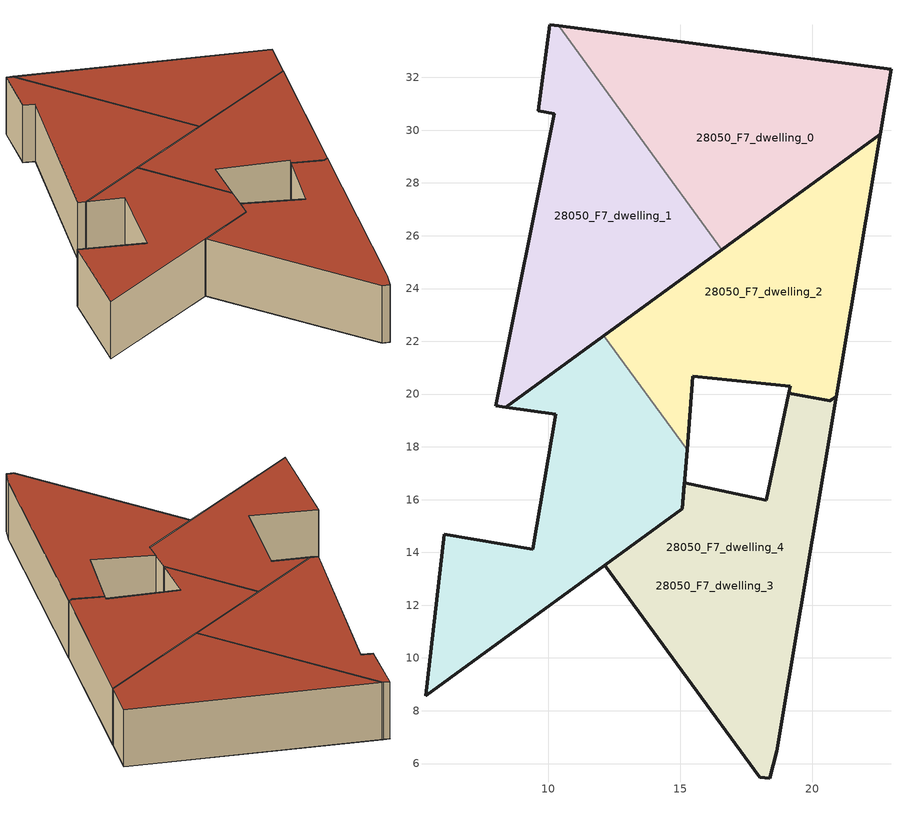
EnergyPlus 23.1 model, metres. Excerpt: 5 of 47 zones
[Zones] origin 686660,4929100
28050_F7_dwelling_0
 floor to 28050_F6_dwelling_0 (EU_floor_Construction): 22.57,29.84 22.98,32.3 10.4,33.95 16.57,25.47 z21
 wall outside (EU_wall_Construction): 10.4,33.95 22.98,32.3 22.57,29.84 16.57,25.47 z21:24
 wall to 28050_F7_dwelling_1 (EU_wall_Construction): 16.57,25.47 10.39,33.95 z21:24
 roof outside (EU_roof_Construction): 22.98,32.3 22.57,29.84 16.57,25.47 10.4,33.95 z24
28050_F7_dwelling_1
 floor to 28050_F6_dwelling_1 (EU_floor_Construction): 16.57,25.47 10.4,33.95 10.05,33.99 9.62,30.74 10.23,30.62 8,19.56 8.39,19.51 z21
 wall outside (EU_wall_Construction): 16.57,25.47 8.39,19.51 8.01,19.56 10.23,30.62 9.62,30.74 10.06,33.99 10.4,33.95 z21:24
 roof outside (EU_roof_Construction): 10.4,33.95 16.57,25.47 8.39,19.51 8.01,19.56 10.23,30.62 9.62,30.74 10.06,33.99 z24
28050_F7_dwelling_2
 floor to 28050_F6_dwelling_2 (EU_floor_Construction): 20.91,19.91 22.57,29.84 12.11,22.21 15.25,17.9 15.47,20.67 19.17,20.29 19.11,20.04 20.67,19.74 z21
 wall outside (EU_wall_Construction): 12.11,22.21 22.57,29.84 20.91,19.91 20.67,19.74 19.11,20.04 19.17,20.29 15.47,20.67 15.26,17.9 z21:24
 wall to 28050_F7_dwelling_3 (EU_wall_Construction): 15.26,17.9 12.11,22.21 z21:24
 roof outside (EU_roof_Construction): 22.57,29.84 20.91,19.91 20.67,19.74 19.11,20.04 19.17,20.29 15.47,20.67 15.26,17.9 12.11,22.21 z24
28050_F7_dwelling_3
 floor outside (EU_floor_Construction): 18.65,6.47 20.91,19.91 20.68,19.74 19.11,20.04 19.11,20.03 18.25,15.97 15.15,16.64 15.08,15.66 15.07,15.65 12.14,13.52 18.01,5.48 18.38,5.44 z21; 15.07,15.65 15.08,15.66 12.14,13.52 z21
 floor to 28050_F6_dwelling_3 (EU_floor_Construction): 12.14,13.52 15.08,15.66 15.25,17.9 12.11,22.21 8.39,19.51 10.27,19.23 9.42,14.11 6.05,14.68 5.34,8.57 z21
 wall outside (EU_wall_Construction): 15.26,17.9 15.08,15.66 15.07,15.65 5.34,8.57 6.06,14.68 9.42,14.11 10.28,19.23 8.39,19.51 12.11,22.21 z21:24
 roof outside (EU_roof_Construction): 15.08,15.66 15.07,15.65 12.14,13.52 z24; 12.11,22.21 15.25,17.9 15.08,15.66 12.14,13.52 5.34,8.57 6.05,14.68 9.42,14.11 10.27,19.23 8.39,19.51 z24; 20.91,19.91 18.65,6.47 18.38,5.44 18.01,5.48 12.14,13.52 15.07,15.65 15.08,15.66 15.15,16.64 18.25,15.97 19.11,20.03 19.11,20.04 20.68,19.74 z24
28050_F7_dwelling_4
 floor to 28050_F6_dwelling_4 (EU_floor_Construction): 18.65,6.47 20.91,19.91 20.68,19.74 19.11,20.04 19.11,20.03 18.25,15.97 15.15,16.64 15.08,15.66 15.07,15.65 12.14,13.52 18.01,5.48 18.38,5.44 z21; 15.07,15.65 15.08,15.66 12.14,13.52 z21; 12.14,13.52 15.08,15.66 15.25,17.9 12.11,22.21 8.39,19.51 10.27,19.23 9.42,14.11 6.05,14.68 5.34,8.57 z21
 wall outside (EU_wall_Construction): 18.26,15.97 19.11,20.03 19.11,20.04 20.68,19.74 20.91,19.91 18.65,6.47 18.38,5.44 18.01,5.48 12.14,13.52 15.08,15.66 15.16,16.64 18.26,15.97 z21:24
 roof outside (EU_roof_Construction): 15.08,15.66 15.07,15.65 12.14,13.52 z24; 12.11,22.21 15.25,17.9 15.08,15.66 12.14,13.52 5.34,8.57 6.05,14.68 9.42,14.11 10.27,19.23 8.39,19.51 z24; 20.91,19.91 18.65,6.47 18.38,5.44 18.01,5.48 12.14,13.52 15.07,15.65 15.08,15.66 15.15,16.64 18.25,15.97 19.11,20.03 19.11,20.04 20.68,19.74 z24
[Building]
EU S2 Campaign: North Axis {deg}=0; Terrain=City; Solar Distribution=FullExterior
[Site:Location]
Bologna: Latitude {deg}=44.5; Longitude {deg}=11.25; Time Zone {hr}=1; Elevation {m}=37
[SizingPeriod:WeatherFileDays]
AnnualSizingPeriod: Begin Month=1; Begin Day of Month=1; End Month=12; End Day of Month=31; Day of Week for Start Day=Monday; Use Weather File Daylight Saving Period=No; Use Weather File Rain and Snow Indicators=No
[MATERIAL]
EU_InternalMass_Material: Roughness=MediumRough; Thickness {m}=0.1; Conductivity {W/m-K}=1; Density {kg/m3}=1800; Specific Heat {J/kg-K}=900; Thermal Absorptance=0.9; Solar Absorptance=0.7; Visible Absorptance=0.7
[MATERIAL:NOMASS] Roughness=MediumRough; Thermal Absorptance=0.9; Solar Absorptance=0.7; Visible Absorptance=0.7
Name | Thermal Resistance {m2-K/W}
EU_wall_NoMass | 0.905828
EU_roof_NoMass | 0.37593
EU_floor_NoMass | 0.67114
[CONSTRUCTION]
EU_wall_Construction: EU_wall_NoMass
EU_roof_Construction: EU_roof_NoMass
EU_floor_Construction: EU_floor_NoMass
EU_InternalMass_Construction: EU_InternalMass_Material
[ZONE] Type=1; Multiplier=1; Ceiling Height {m}=autocalculate; Floor Area {m2}=autocalculate; Part of Total Floor Area=Yes
Name | Volume {m3}
28050_F7_dwelling_0 | 164.323
28050_F7_dwelling_1 | 164.311
28050_F7_dwelling_2 | 160.137
28050_F7_dwelling_3; 28050_F7_dwelling_4 | 332.774
[INTERNALMASS] Construction=EU_InternalMass_Construction
Name | Zone or ZoneList | Surface Area {m2}
28050_F7_dwelling_0_EU_InternalMass | 28050_F7_dwelling_0 | 63.493
28050_F7_dwelling_1_EU_InternalMass | 28050_F7_dwelling_1 | 65.7249
28050_F7_dwelling_2_EU_InternalMass | 28050_F7_dwelling_2 | 60.9092
28050_F7_dwelling_3_EU_InternalMass | 28050_F7_dwelling_3 | 70.5403
28050_F7_dwelling_4_EU_InternalMass | 28050_F7_dwelling_4 | 67.9537
[OTHEREQUIPMENT] Fuel Type=Electricity; Design Level Calculation Method=Watts/Area; Power per Zone Floor Area {W/m2}=1; Fraction Latent=0; Fraction Radiant=0; Fraction Lost=0; Carbon Dioxide Generation Rate {m3/s-W}=0; EndUse Subcategory=EU_Step8_InternalGains
Name | Zone or ZoneList or Space or SpaceList | Schedule
EU_Step8_InternalGain_28050_F7_dwelling_0_f000 | 28050_F7_dwelling_0 | EU_Step8_GainSchedule_28050_F7_dwelling_0_f000
EU_Step8_InternalGain_28050_F7_dwelling_1_f000 | 28050_F7_dwelling_1 | EU_Step8_GainSchedule_28050_F7_dwelling_1_f000
EU_Step8_InternalGain_28050_F7_dwelling_2_f000 | 28050_F7_dwelling_2 | EU_Step8_GainSchedule_28050_F7_dwelling_2_f000
EU_Step8_InternalGain_28050_F7_dwelling_3_f000 | 28050_F7_dwelling_3 | EU_Step8_GainSchedule_28050_F7_dwelling_3_f000
EU_Step8_InternalGain_28050_F7_dwelling_4_f000 | 28050_F7_dwelling_4 | EU_Step8_GainSchedule_28050_F7_dwelling_4_f000
[ZONEVENTILATION:DESIGNFLOWRATE] Schedule=EU_AlwaysOn; Design Flow Rate Calculation Method=AirChanges/Hour; Air Changes per Hour {1/hr}=0.73129; Ventilation Type=Natural; Fan Pressure Rise {Pa}=0; Fan Total Efficiency=1; Constant Term Coefficient=1; Temperature Term Coefficient=0; Velocity Term Coefficient=0; Velocity Squared Term Coefficient=0; Minimum Indoor Temperature {C}=-100; Maximum Indoor Temperature {C}=100; Delta Temperature {deltaC}=-100; Minimum Outdoor Temperature {C}=-100; Maximum Outdoor Temperature {C}=100; Maximum Wind Speed {m/s}=40
Name | Zone or ZoneList or Space or SpaceList
EU_ConstantAir_28050_F7_dwelling_0 | 28050_F7_dwelling_0
EU_ConstantAir_28050_F7_dwelling_1 | 28050_F7_dwelling_1
EU_ConstantAir_28050_F7_dwelling_2 | 28050_F7_dwelling_2
EU_ConstantAir_28050_F7_dwelling_3 | 28050_F7_dwelling_3
EU_ConstantAir_28050_F7_dwelling_4 | 28050_F7_dwelling_4
[HVACTEMPLATE:THERMOSTAT] Constant Heating Setpoint {C}=20; Constant Cooling Setpoint {C}=50
EU_HeatOnly_28050_F0_dwelling_0; EU_HeatOnly_28050_F0_dwelling_1; EU_HeatOnly_28050_F0_dwelling_2; EU_HeatOnly_28050_F0_dwelling_3; EU_HeatOnly_28050_F0_dwelling_4; EU_HeatOnly_28050_F0_dwelling_5; EU_HeatOnly_28050_F1_dwelling_0; EU_HeatOnly_28050_F1_dwelling_1; EU_HeatOnly_28050_F1_dwelling_2; EU_HeatOnly_28050_F1_dwelling_3; EU_HeatOnly_28050_F1_dwelling_4; EU_HeatOnly_28050_F1_dwelling_5; EU_HeatOnly_28050_F2_dwelling_0; EU_HeatOnly_28050_F2_dwelling_1; EU_HeatOnly_28050_F2_dwelling_2; EU_HeatOnly_28050_F2_dwelling_3; EU_HeatOnly_28050_F2_dwelling_4; EU_HeatOnly_28050_F2_dwelling_5; EU_HeatOnly_28050_F3_dwelling_0; EU_HeatOnly_28050_F3_dwelling_1; EU_HeatOnly_28050_F3_dwelling_2; EU_HeatOnly_28050_F3_dwelling_3; EU_HeatOnly_28050_F3_dwelling_4; EU_HeatOnly_28050_F3_dwelling_5; EU_HeatOnly_28050_F4_dwelling_0; EU_HeatOnly_28050_F4_dwelling_1; EU_HeatOnly_28050_F4_dwelling_2; EU_HeatOnly_28050_F4_dwelling_3; EU_HeatOnly_28050_F4_dwelling_4; EU_HeatOnly_28050_F4_dwelling_5; EU_HeatOnly_28050_F5_dwelling_0; EU_HeatOnly_28050_F5_dwelling_1; EU_HeatOnly_28050_F5_dwelling_2; EU_HeatOnly_28050_F5_dwelling_3; EU_HeatOnly_28050_F5_dwelling_4; EU_HeatOnly_28050_F5_dwelling_5; EU_HeatOnly_28050_F6_dwelling_0; EU_HeatOnly_28050_F6_dwelling_1; EU_HeatOnly_28050_F6_dwelling_2; EU_HeatOnly_28050_F6_dwelling_3; EU_HeatOnly_28050_F6_dwelling_4; EU_HeatOnly_28050_F6_dwelling_5; EU_HeatOnly_28050_F7_dwelling_0; EU_HeatOnly_28050_F7_dwelling_1; EU_HeatOnly_28050_F7_dwelling_2; EU_HeatOnly_28050_F7_dwelling_3; EU_HeatOnly_28050_F7_dwelling_4
[HVACTEMPLATE:ZONE:IDEALLOADSAIRSYSTEM] System Availability Schedule=EU_AlwaysOn; Maximum Heating Supply Air Temperature {C}=50; Minimum Cooling Supply Air Temperature {C}=13; Maximum Heating Supply Air Humidity Ratio {kgWater/kgDryAir}=0.0156; Minimum Cooling Supply Air Humidity Ratio {kgWater/kgDryAir}=0.0077; Heating Limit=NoLimit; Cooling Limit=NoLimit; Heating Availability Schedule=EU_AlwaysOn; Cooling Availability Schedule=EU_CoolingOff; Dehumidification Control Type=ConstantSensibleHeatRatio; Cooling Sensible Heat Ratio=0.7; Dehumidification Setpoint {percent}=60; Humidification Control Type=None; Humidification Setpoint {percent}=30; Outdoor Air Method=None; Outdoor Air Flow Rate per Person {m3/s}=0.00944; Outdoor Air Flow Rate per Zone Floor Area {m3/s-m2}=0; Outdoor Air Flow Rate per Zone {m3/s}=0; Demand Controlled Ventilation Type=None; Outdoor Air Economizer Type=NoEconomizer; Heat Recovery Type=None; Sensible Heat Recovery Effectiveness=0.7; Latent Heat Recovery Effectiveness=0.65
Name | Template Thermostat
28050_F7_dwelling_0 | EU_HeatOnly_28050_F7_dwelling_0
28050_F7_dwelling_1 | EU_HeatOnly_28050_F7_dwelling_1
28050_F7_dwelling_2 | EU_HeatOnly_28050_F7_dwelling_2
28050_F7_dwelling_3 | EU_HeatOnly_28050_F7_dwelling_3
28050_F7_dwelling_4 | EU_HeatOnly_28050_F7_dwelling_4
[SIZING:ZONE] Zone Cooling Design Supply Air Temperature Input Method=SupplyAirTemperature; Zone Cooling Design Supply Air Temperature {C}=13; Zone Heating Design Supply Air Temperature Input Method=SupplyAirTemperature; Zone Heating Design Supply Air Temperature {C}=50; Zone Cooling Design Supply Air Humidity Ratio {kgWater/kgDryAir}=0.008; Zone Heating Design Supply Air Humidity Ratio {kgWater/kgDryAir}=0.008; Cooling Design Air Flow Method=DesignDay; Cooling Design Air Flow Rate {m3/s}=0; Cooling Minimum Air Flow per Zone Floor Area {m3/s-m2}=0.000762; Cooling Minimum Air Flow {m3/s}=0; Cooling Minimum Air Flow Fraction=0.2; Heating Design Air Flow Method=DesignDay; Heating Design Air Flow Rate {m3/s}=0; Heating Maximum Air Flow per Zone Floor Area {m3/s-m2}=0.002032; Heating Maximum Air Flow {m3/s}=0.141576; Heating Maximum Air Flow Fraction=0.3; Account for Dedicated Outdoor Air System=No; Dedicated Outdoor Air System Control Strategy=NeutralSupplyAir; Dedicated Outdoor Air Low Setpoint Temperature for Design {C}=autosize; Dedicated Outdoor Air High Setpoint Temperature for Design {C}=autosize; Zone Load Sizing Method=Sensible Load Only No Latent Load; Zone Latent Cooling Design Supply Air Humidity Ratio Input Method=HumidityRatioDifference; Zone Cooling Design Supply Air Humidity Ratio Difference {kgWater/kgDryAir}=0.005; Zone Latent Heating Design Supply Air Humidity Ratio Input Method=HumidityRatioDifference; Zone Humidification Design Supply Air Humidity Ratio Difference {kgWater/kgDryAir}=0.005
28050_F7_dwelling_0; 28050_F7_dwelling_1; 28050_F7_dwelling_2; 28050_F7_dwelling_3; 28050_F7_dwelling_4
[SCHEDULE:CONSTANT]
Name | Hourly Value
EU_AlwaysOn | 1
EU_CoolingOff | 0
[SCHEDULE:FILE] Column Number=1; Rows to Skip at Top=0; Number of Hours of Data=8760; Column Separator=Comma; Interpolate to Timestep=No; Minutes per Item=60; Adjust Schedule for Daylight Savings=Yes
Name | File
EU_Step8_GainSchedule_28050_F7_dwelling_0_f000 | 28050_F7_dwelling_0_gain.csv
EU_Step8_GainSchedule_28050_F7_dwelling_1_f000 | 28050_F7_dwelling_1_gain.csv
EU_Step8_GainSchedule_28050_F7_dwelling_2_f000 | 28050_F7_dwelling_2_gain.csv
EU_Step8_GainSchedule_28050_F7_dwelling_3_f000 | 28050_F7_dwelling_3_gain.csv
EU_Step8_GainSchedule_28050_F7_dwelling_4_f000 | 28050_F7_dwelling_4_gain.csv
